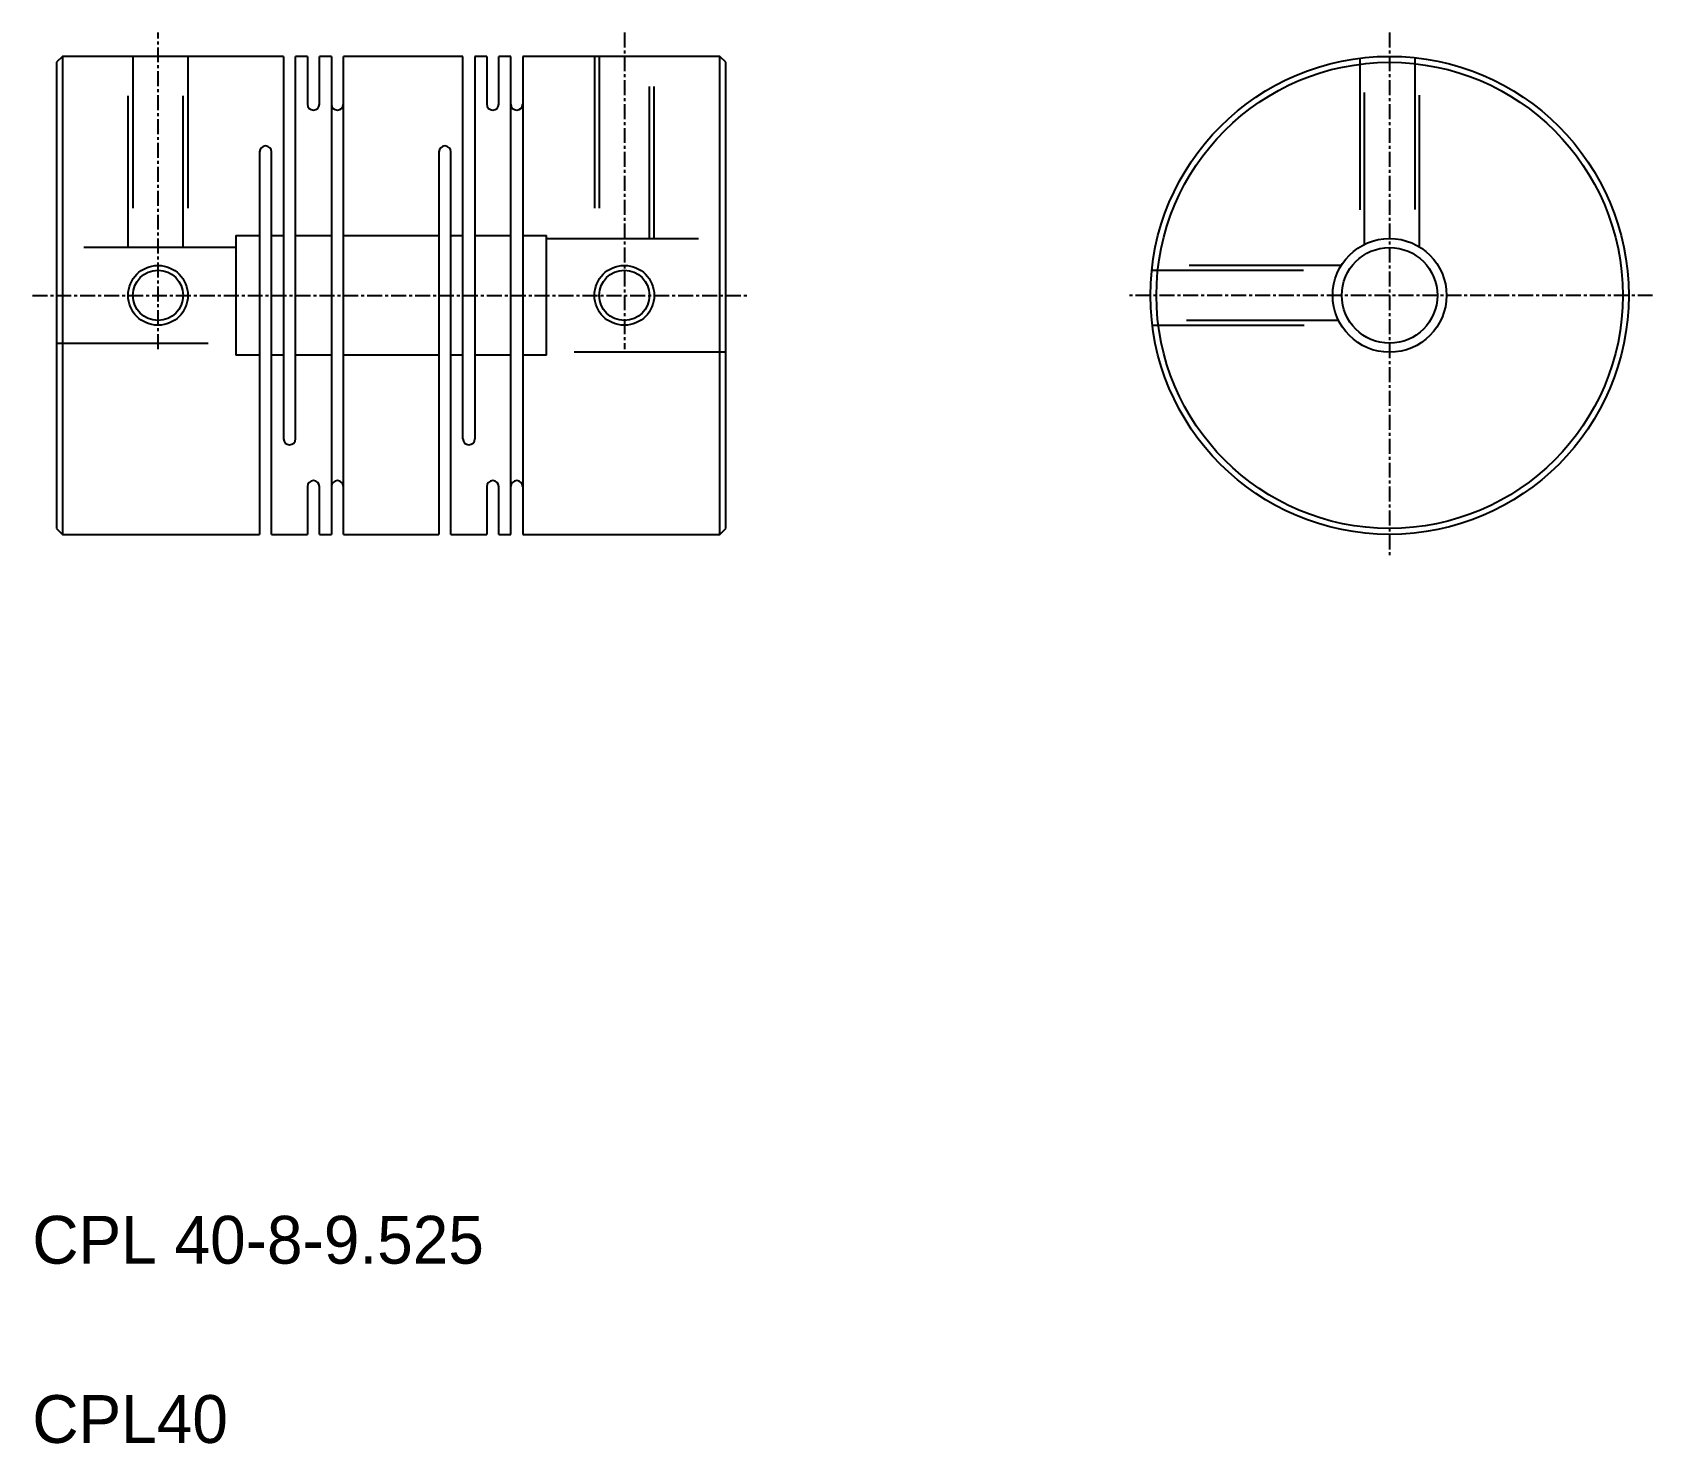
# Model space of a CAD drawing. Extents: x 190 to 325, y 76 to 194.
import ezdxf

# ---------------------------------------------------------------- set-up
doc = ezdxf.new("R2010")
doc.units = 0
doc.linetypes.add('CENTER', pattern=[2, 1.25, -0.25, 0.25, -0.25])
doc.linetypes.add('DASHED', pattern=[19.05, 12.7, -6.35])
doc.layers.get('0').update_dxf_attribs({"linetype": 'CONTINUOUS'})
doc.layers.add('CENTER', color=1, linetype='CENTER')

msp = doc.modelspace()

# ---------------------------------------------------------------- linework, layer by layer
for p, q in [((192.33, 192.03), (191.83, 191.53)), ((191.83, 191.53), (191.83, 152.53)), ((192.33, 192.03), (192.33, 152.03)), ((210.83, 192.03), (192.33, 192.03)), ((210.83, 192.03), (210.83, 160.03)), ((211.83, 160.03), (211.83, 192.03)), ((212.83, 192.03), (211.83, 192.03)), ((212.83, 192.03), (212.83, 188.03)), ((213.83, 188.03), (213.83, 192.03)), ((214.83, 192.03), (213.83, 192.03)), ((214.83, 192.03), (214.83, 152.03)), ((215.83, 152.03), (215.83, 192.03)), ((225.83, 192.03), (215.83, 192.03)), ((225.83, 160.03), (225.83, 192.03)), ((226.83, 192.03), (226.83, 160.03)), ((227.83, 192.03), (226.83, 192.03)), ((227.83, 192.03), (227.83, 188.03)), ((228.83, 188.03), (228.83, 192.03)), ((229.83, 192.03), (228.83, 192.03)), ((229.83, 152.03), (229.83, 192.03)), ((230.83, 192.03), (230.83, 152.03)), ((247.33, 192.03), (230.83, 192.03)), ((247.33, 152.03), (247.33, 192.03)), ((247.83, 191.53), (247.33, 192.03)), ((247.83, 152.53), (247.83, 191.53)), ((300.83, 187.93), (300.83, 187.93)), ((208.83, 184.03), (208.83, 152.03)), ((209.83, 152.03), (209.83, 184.03)), ((223.83, 184.03), (223.83, 152.03)), ((224.83, 152.03), (224.83, 184.03)), ((300.83, 183.98), (300.83, 183.98)), ((212.83, 156.03), (212.83, 152.03)), ((213.83, 152.03), (213.83, 156.03)), ((227.83, 156.03), (227.83, 152.03)), ((228.83, 152.03), (228.83, 156.03)), ((191.83, 152.53), (192.33, 152.03)), ((192.33, 152.03), (208.83, 152.03)), ((209.83, 152.03), (212.83, 152.03)), ((213.83, 152.03), (214.83, 152.03)), ((215.83, 152.03), (223.83, 152.03)), ((224.83, 152.03), (227.83, 152.03)), ((228.83, 152.03), (229.83, 152.03)), ((230.83, 152.03), (247.33, 152.03)), ((247.33, 152.03), (247.83, 152.53))]:
    msp.add_line(p, q)
at = {"color": 3, "linetype": 'DASHED'}
for p, q in [((197.83, 176.03), (197.83, 192.03)), ((198.23, 192.03), (198.23, 176.03)), ((202.43, 176.03), (202.43, 192.03)), ((202.83, 192.03), (202.83, 176.03)), ((236.83, 192.03), (236.83, 176.8)), ((237.23, 192.03), (237.23, 176.8)), ((241.43, 176.8), (241.43, 192.03)), ((241.83, 176.8), (241.83, 192.03)), ((300.83, 191.88), (300.83, 176.09)), ((301.23, 176.31), (301.23, 191.92)), ((305.43, 191.92), (305.43, 176.31)), ((305.83, 176.09), (305.83, 191.88)), ((206.83, 177.05), (206.83, 167.02)), ((206.83, 177.05), (208.83, 177.05)), ((209.83, 177.05), (210.83, 177.05)), ((211.83, 177.05), (214.83, 177.05)), ((215.83, 177.05), (223.83, 177.05)), ((224.83, 177.05), (225.83, 177.05)), ((226.83, 177.05), (229.83, 177.05)), ((230.83, 177.05), (232.83, 177.05)), ((232.83, 167.02), (232.83, 177.05)), ((232.83, 176.8), (247.83, 176.8)), ((206.83, 176.03), (191.83, 176.03)), ((283.44, 174.13), (299.05, 174.13)), ((299.27, 174.53), (283.48, 174.53)), ((299.05, 169.93), (283.44, 169.93)), ((283.48, 169.53), (299.27, 169.53)), ((191.83, 168.03), (206.83, 168.03)), ((208.83, 167.02), (206.83, 167.02)), ((210.83, 167.02), (209.83, 167.02)), ((214.83, 167.02), (211.83, 167.02)), ((223.83, 167.02), (215.83, 167.02)), ((225.83, 167.02), (224.83, 167.02)), ((229.83, 167.02), (226.83, 167.02)), ((232.83, 167.02), (230.83, 167.02)), ((247.83, 167.27), (232.83, 167.27))]:
    msp.add_line(p, q, dxfattribs=at)
for centre, radius in [((303.33, 172.03), 20), ((303.33, 172.03), 19.5), ((303.33, 172.03), 4.76), ((303.33, 172.03), 4), ((200.33, 172.03), 2.1), ((239.33, 172.03), 2.1)]:
    msp.add_circle(centre, radius)
at = {"color": 3, "linetype": 'CONTINUOUS'}
for centre in [(200.33, 172.03), (239.33, 172.03)]:
    msp.add_circle(centre, 2.5, dxfattribs=at)
for centre, start, end in [((213.33, 188.03), 180, 0), ((215.33, 188.03), 180, 0), ((228.33, 188.03), 180, 0), ((230.33, 188.03), 180, 0), ((209.33, 184.03), 0, 180), ((224.33, 184.03), 0, 180), ((211.33, 160.03), 180, 0), ((226.33, 160.03), 180, 0), ((213.33, 156.03), 0, 180), ((215.33, 156.03), 0, 180), ((228.33, 156.03), 0, 180), ((230.33, 156.03), 0, 180)]:
    msp.add_arc(centre, 0.5, start, end)
at = {"layer": 'CENTER', "color": 1, "linetype": 'CENTER'}
for p, q in [((200.33, 167.53), (200.33, 194.03)), ((239.33, 194.03), (239.33, 167.53)), ((303.33, 194.03), (303.33, 150.03)), ((189.83, 172.03), (249.83, 172.03)), ((325.33, 172.03), (281.33, 172.03))]:
    msp.add_line(p, q, dxfattribs=at)

# ---------------------------------------------------------------- texts
for s, p in [('CPL 40-8-9.525', (189.82, 91.01)), ('CPL40', (189.82, 76.01))]:
    msp.add_text(s, height=4).set_placement(p)

doc.saveas('drawing.dxf')
